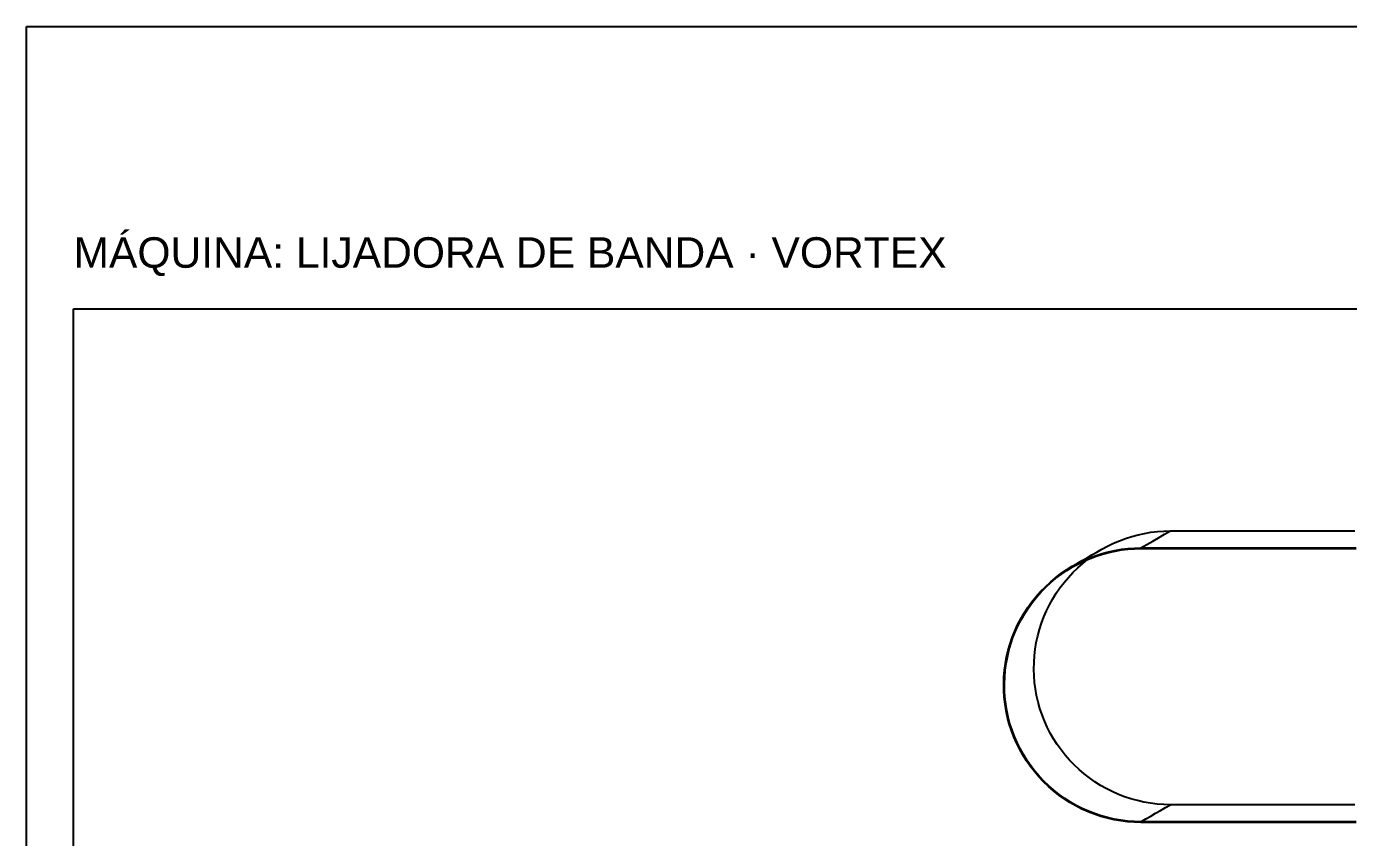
# Model space of a CAD drawing. Header units: millimetres. Extents: x 10 to 287, y 10 to 410.
# Drawn here: x 10 to 122.3, y 341.1 to 410 of the extents above; entities that cross this region are included whole.
import ezdxf

# ---------------------------------------------------------------- set-up
doc = ezdxf.new("R2010")
doc.units = ezdxf.units.MM
doc.header["$MEASUREMENT"] = 0
doc.layers.add('DIBUJO', color=7, linetype='Continuous')
doc.layers.add('TEXTO', color=7, linetype='Continuous')
doc.styles.get("Standard").update_dxf_attribs({"font": 'arial.ttf'})

msp = doc.modelspace()

# ---------------------------------------------------------------- linework, layer by layer
at = {"layer": 'DIBUJO'}
for p, q in [((10, 410), (287, 410)), ((10, 10), (10, 410)), ((14, 386), (283, 386)), ((14, 144), (14, 386)), ((102.35, 366.091), (102.862, 366.31)), ((102.862, 366.31), (103.383, 366.503)), ((103.383, 366.503), (103.911, 366.673)), ((103.911, 366.673), (104.446, 366.815)), ((104.446, 366.815), (104.986, 366.935)), ((104.986, 366.935), (105.533, 367.027)), ((105.19, 365.987), (105.691, 366.276)), ((105.533, 367.027), (106.084, 367.093)), ((105.691, 366.276), (106.192, 366.565)), ((106.084, 367.093), (106.639, 367.131)), ((106.192, 366.565), (106.693, 366.854)), ((106.639, 367.131), (107.194, 367.143)), ((106.693, 366.854), (107.194, 367.143)), ((107.194, 367.143), (109.807, 367.143)), ((109.807, 367.143), (112.42, 367.143)), ((112.42, 367.143), (115.032, 367.143)), ((115.032, 367.143), (117.645, 367.143)), ((117.645, 367.143), (120.258, 367.143)), ((120.258, 367.143), (122.871, 367.143)), ((100.115, 364.861), (100.531, 365.1)), ((100.531, 365.1), (100.947, 365.343)), ((100.878, 365.058), (101.406, 365.227)), ((100.897, 365.004), (101.421, 365.17)), ((100.947, 365.343), (101.363, 365.582)), ((101.363, 365.582), (101.853, 365.848)), ((101.406, 365.227), (101.941, 365.37)), ((101.421, 365.17), (101.957, 365.316)), ((101.853, 365.848), (102.35, 366.091)), ((101.941, 365.37), (102.485, 365.489)), ((101.957, 365.316), (102.496, 365.432)), ((102.485, 365.489), (103.032, 365.582)), ((102.496, 365.432), (103.04, 365.524)), ((103.032, 365.582), (103.583, 365.647)), ((103.04, 365.524), (103.587, 365.59)), ((103.583, 365.647), (104.134, 365.686)), ((103.587, 365.59), (104.138, 365.628)), ((104.134, 365.686), (104.689, 365.698)), ((104.138, 365.628), (104.689, 365.64)), ((104.689, 365.698), (105.19, 365.987)), ((104.689, 365.698), (107.302, 365.698)), ((104.689, 365.64), (107.302, 365.64)), ((107.302, 365.698), (109.915, 365.698)), ((107.302, 365.64), (109.915, 365.64)), ((109.915, 365.698), (112.528, 365.698)), ((109.915, 365.64), (112.528, 365.64)), ((112.528, 365.698), (115.14, 365.698)), ((112.528, 365.64), (115.14, 365.64)), ((115.14, 365.698), (117.753, 365.698)), ((115.14, 365.64), (117.753, 365.64)), ((117.753, 365.698), (120.366, 365.698)), ((117.753, 365.64), (120.366, 365.64)), ((120.366, 365.698), (122.979, 365.698)), ((120.366, 365.64), (122.979, 365.64)), ((98.369, 363.836), (98.862, 364.137)), ((98.404, 363.79), (98.889, 364.087)), ((98.862, 364.137), (99.348, 364.403)), ((98.862, 364.137), (99.278, 364.38)), ((98.889, 364.087), (99.375, 364.353)), ((98.912, 363.609), (99.317, 364.002)), ((99.278, 364.38), (99.695, 364.618)), ((99.317, 364.002), (99.745, 364.38)), ((99.348, 364.403), (99.849, 364.645)), ((99.375, 364.353), (99.872, 364.592)), ((99.695, 364.618), (100.115, 364.861)), ((99.745, 364.38), (100.188, 364.73)), ((99.849, 364.645), (100.357, 364.865)), ((99.872, 364.592), (100.381, 364.811)), ((100.357, 364.865), (100.878, 365.058)), ((100.381, 364.811), (100.897, 365.004)), ((96.993, 362.796), (97.436, 363.166)), ((97.032, 362.753), (97.471, 363.119)), ((97.436, 363.166), (97.895, 363.512)), ((97.471, 363.119), (97.93, 363.466)), ((97.895, 363.512), (98.369, 363.836)), ((97.93, 363.466), (98.404, 363.79)), ((98.157, 362.761), (98.523, 363.193)), ((98.523, 363.193), (98.912, 363.609)), ((95.787, 361.563), (96.168, 361.994)), ((95.829, 361.528), (96.211, 361.956)), ((96.168, 361.994), (96.569, 362.406)), ((96.211, 361.956), (96.612, 362.364)), ((96.569, 362.406), (96.993, 362.796)), ((96.612, 362.364), (97.032, 362.753)), ((97.194, 361.362), (97.49, 361.844)), ((97.49, 361.844), (97.814, 362.31)), ((97.814, 362.31), (98.157, 362.761)), ((94.773, 360.167), (95.086, 360.649)), ((94.82, 360.137), (95.136, 360.614)), ((95.086, 360.649), (95.425, 361.115)), ((95.136, 360.614), (95.471, 361.081)), ((95.425, 361.115), (95.787, 361.563)), ((95.471, 361.081), (95.829, 361.528)), ((96.666, 360.36), (96.916, 360.869)), ((96.916, 360.869), (97.194, 361.362)), ((94.215, 359.158), (94.481, 359.67)), ((94.269, 359.135), (94.531, 359.643)), ((94.481, 359.67), (94.773, 360.167)), ((94.531, 359.643), (94.82, 360.137)), ((96.242, 359.308), (96.442, 359.84)), ((96.442, 359.84), (96.666, 360.36)), ((93.764, 358.102), (93.976, 358.634)), ((93.818, 358.079), (94.03, 358.614)), ((93.976, 358.634), (94.215, 359.158)), ((94.03, 358.614), (94.269, 359.135)), ((95.922, 358.221), (96.068, 358.769)), ((96.068, 358.769), (96.242, 359.308)), ((93.417, 357.004), (93.575, 357.555)), ((93.471, 356.988), (93.629, 357.539)), ((93.575, 357.555), (93.764, 358.102)), ((93.629, 357.539), (93.818, 358.079)), ((95.706, 357.108), (95.802, 357.666)), ((95.802, 357.666), (95.922, 358.221)), ((93.178, 355.878), (93.282, 356.441)), ((93.236, 355.867), (93.34, 356.429)), ((93.282, 356.441), (93.417, 357.004)), ((93.34, 356.429), (93.471, 356.988)), ((95.606, 355.978), (95.641, 356.545)), ((95.641, 356.545), (95.706, 357.108)), ((93.055, 354.734), (93.101, 355.304)), ((93.101, 355.304), (93.178, 355.878)), ((93.113, 354.73), (93.159, 355.3)), ((93.159, 355.3), (93.236, 355.867)), ((95.594, 355.412), (95.606, 355.978)), ((95.614, 354.845), (95.594, 355.412)), ((93.035, 354.156), (93.055, 354.734)), ((93.043, 353.581), (93.035, 354.156)), ((93.093, 354.156), (93.113, 354.73)), ((93.101, 353.581), (93.093, 354.156)), ((95.656, 354.279), (95.614, 354.845)), ((95.729, 353.716), (95.656, 354.279)), ((93.078, 353.007), (93.043, 353.581)), ((93.143, 352.433), (93.078, 353.007)), ((93.136, 353.011), (93.101, 353.581)), ((93.201, 352.441), (93.136, 353.011)), ((95.829, 353.158), (95.729, 353.716)), ((95.957, 352.606), (95.829, 353.158)), ((93.24, 351.867), (93.143, 352.433)), ((93.294, 351.878), (93.201, 352.441)), ((93.359, 351.304), (93.24, 351.867)), ((93.417, 351.315), (93.294, 351.878)), ((96.111, 352.059), (95.957, 352.606)), ((96.292, 351.524), (96.111, 352.059)), ((93.509, 350.749), (93.359, 351.304)), ((93.563, 350.764), (93.417, 351.315)), ((93.683, 350.198), (93.509, 350.749)), ((93.741, 350.217), (93.563, 350.764)), ((96.5, 350.996), (96.292, 351.524)), ((96.731, 350.479), (96.5, 350.996)), ((96.989, 349.974), (96.731, 350.479)), ((93.887, 349.658), (93.683, 350.198)), ((93.941, 349.682), (93.741, 350.217)), ((94.118, 349.13), (93.887, 349.658)), ((94.168, 349.157), (93.941, 349.682)), ((97.271, 349.481), (96.989, 349.974)), ((97.575, 349.003), (97.271, 349.481)), ((94.373, 348.618), (94.118, 349.13)), ((94.423, 348.645), (94.168, 349.157)), ((94.654, 348.113), (94.373, 348.618)), ((94.704, 348.144), (94.423, 348.645)), ((97.903, 348.541), (97.575, 349.003)), ((98.253, 348.094), (97.903, 348.541)), ((94.958, 347.624), (94.654, 348.113)), ((95.005, 347.658), (94.704, 348.144)), ((95.286, 347.153), (94.958, 347.624)), ((95.332, 347.188), (95.005, 347.658)), ((95.637, 346.695), (95.286, 347.153)), ((95.683, 346.733), (95.332, 347.188)), ((98.627, 347.666), (98.253, 348.094)), ((99.016, 347.258), (98.627, 347.666)), ((99.429, 346.868), (99.016, 347.258)), ((96.01, 346.259), (95.637, 346.695)), ((96.057, 346.298), (95.683, 346.733)), ((96.407, 345.839), (96.01, 346.259)), ((96.45, 345.882), (96.057, 346.298)), ((99.86, 346.498), (99.429, 346.868)), ((100.307, 346.152), (99.86, 346.498)), ((100.774, 345.828), (100.307, 346.152)), ((96.824, 345.439), (96.407, 345.839)), ((96.862, 345.481), (96.45, 345.882)), ((97.255, 345.061), (96.824, 345.439)), ((97.294, 345.107), (96.862, 345.481)), ((97.71, 344.706), (97.255, 345.061)), ((97.745, 344.753), (97.294, 345.107)), ((101.252, 345.523), (100.774, 345.828)), ((101.745, 345.246), (101.252, 345.523)), ((102.254, 344.992), (101.745, 345.246)), ((102.774, 344.764), (102.254, 344.992)), ((98.176, 344.371), (97.71, 344.706)), ((98.211, 344.421), (97.745, 344.753)), ((98.662, 344.063), (98.176, 344.371)), ((98.693, 344.113), (98.211, 344.421)), ((99.163, 343.778), (98.662, 344.063)), ((99.19, 343.828), (98.693, 344.113)), ((99.675, 343.516), (99.163, 343.778)), ((99.702, 343.57), (99.19, 343.828)), ((103.302, 344.56), (102.774, 344.764)), ((103.841, 344.383), (103.302, 344.56)), ((104.388, 344.232), (103.841, 344.383)), ((104.94, 344.109), (104.388, 344.232)), ((105.498, 344.013), (104.94, 344.109)), ((106.061, 343.943), (105.498, 344.013)), ((106.627, 343.901), (106.061, 343.943)), ((107.194, 343.886), (106.627, 343.901)), ((106.778, 343.647), (107.194, 343.886)), ((109.807, 343.886), (107.194, 343.886)), ((112.42, 343.886), (109.807, 343.886)), ((115.032, 343.886), (112.42, 343.886)), ((117.645, 343.886), (115.032, 343.886)), ((120.258, 343.886), (117.645, 343.886)), ((122.871, 343.886), (120.258, 343.886)), ((100.203, 343.284), (99.675, 343.516)), ((100.226, 343.334), (99.702, 343.57)), ((100.739, 343.072), (100.203, 343.284)), ((100.758, 343.13), (100.226, 343.334)), ((101.286, 342.891), (100.739, 343.072)), ((101.302, 342.949), (100.758, 343.13)), ((101.841, 342.737), (101.286, 342.891)), ((101.857, 342.795), (101.302, 342.949)), ((102.404, 342.61), (101.841, 342.737)), ((102.415, 342.668), (101.857, 342.795)), ((102.97, 342.514), (102.404, 342.61)), ((102.978, 342.568), (102.415, 342.668)), ((104.689, 342.44), (105.109, 342.683)), ((105.109, 342.683), (105.525, 342.922)), ((105.525, 342.922), (105.942, 343.165)), ((105.942, 343.165), (106.358, 343.404)), ((106.358, 343.404), (106.778, 343.647)), ((103.541, 342.44), (102.97, 342.514)), ((103.548, 342.498), (102.978, 342.568)), ((104.115, 342.398), (103.541, 342.44)), ((104.119, 342.456), (103.548, 342.498)), ((104.689, 342.383), (104.115, 342.398)), ((104.689, 342.44), (104.119, 342.456)), ((107.302, 342.44), (104.689, 342.44)), ((107.302, 342.383), (104.689, 342.383)), ((109.915, 342.44), (107.302, 342.44)), ((109.915, 342.383), (107.302, 342.383)), ((112.528, 342.44), (109.915, 342.44)), ((112.528, 342.383), (109.915, 342.383)), ((115.14, 342.44), (112.528, 342.44)), ((115.14, 342.383), (112.528, 342.383)), ((117.753, 342.44), (115.14, 342.44)), ((117.753, 342.383), (115.14, 342.383)), ((120.366, 342.44), (117.753, 342.44)), ((120.366, 342.383), (117.753, 342.383)), ((122.979, 342.44), (120.366, 342.44)), ((122.979, 342.383), (120.366, 342.383))]:
    msp.add_line(p, q, dxfattribs=at)

# ---------------------------------------------------------------- texts
at = {"layer": 'TEXTO'}
msp.add_text('MÁQUINA: LIJADORA DE BANDA · VORTEX', height=2.59, dxfattribs=at).set_placement((14, 389.5))

doc.saveas('drawing.dxf')
